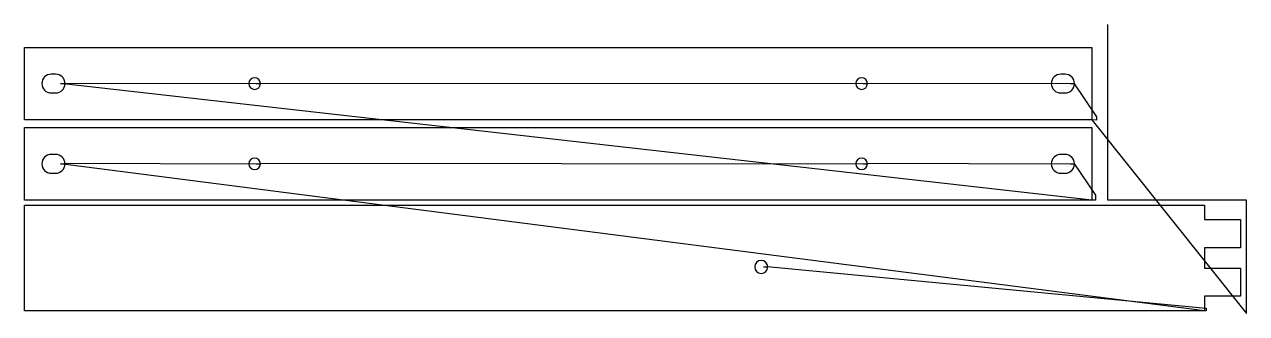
# Model space of a CAD drawing. Header units: metres. Extents: x 19 to 8476, y 0 to 2000.
import ezdxf

# ---------------------------------------------------------------- set-up
doc = ezdxf.new("R2010")
doc.units = ezdxf.units.M

msp = doc.modelspace()

# ---------------------------------------------------------------- linework, layer by layer
at = {"layer": 'TOOL_0'}
for p, q in [((7515.374, 1999.004), (7515.374, 2000.004)), ((7515.374, 785.471), (7515.374, 1999.004)), ((19.999, 1340.162), (19.999, 1841.662)), ((19.999, 1841.662), (7403.999, 1841.662)), ((7403.999, 1841.662), (7403.999, 1340.162)), ((234.499, 1655.908), (204.499, 1655.908)), ((7219.499, 1655.911), (7189.499, 1655.911)), ((204.499, 1525.908), (234.499, 1525.908)), ((7403.999, 785.188), (269.499, 1590.908)), ((269.499, 1590.908), (299.499, 1590.908)), ((299.499, 1590.908), (295.963, 1594.444)), ((295.963, 1594.444), (1621.999, 1590.909)), ((1621.999, 1590.909), (1651.999, 1590.909)), ((1651.999, 1590.909), (1648.463, 1594.445)), ((1648.463, 1594.445), (5821.999, 1590.91)), ((5821.999, 1590.91), (5851.999, 1590.91)), ((5851.999, 1590.91), (5848.463, 1594.446)), ((5848.463, 1594.446), (7254.499, 1590.911)), ((7189.499, 1525.911), (7219.499, 1525.911)), ((7254.499, 1590.911), (7284.499, 1590.911)), ((7284.499, 1590.911), (7280.963, 1594.447)), ((7280.963, 1594.447), (7437.687, 1360.625)), ((7437.687, 1360.625), (7437.687, 1338.771)), ((7403.999, 1340.162), (19.999, 1340.162)), ((19.999, 785.188), (19.999, 1286.688)), ((19.999, 1286.688), (7403.999, 1286.688)), ((7437.687, 1338.771), (7403.999, 1340.162)), ((7403.999, 1340.162), (8475.576, 0.004)), ((7403.999, 1286.688), (7403.999, 785.188)), ((234.499, 1100.938), (204.499, 1100.938)), ((7219.499, 1100.938), (7189.499, 1100.938)), ((8183.995, 18.996), (269.499, 1035.938)), ((269.499, 1035.938), (299.499, 1035.938)), ((299.499, 1035.938), (295.963, 1039.474)), ((295.963, 1039.474), (1621.999, 1035.938)), ((1621.999, 1035.938), (1651.999, 1035.938)), ((1651.999, 1035.938), (1648.463, 1039.474)), ((1648.463, 1039.474), (5821.999, 1035.938)), ((5821.999, 1035.938), (5851.999, 1035.938)), ((5851.999, 1035.938), (5848.463, 1039.474)), ((5848.463, 1039.474), (7254.499, 1035.938)), ((7254.499, 1035.938), (7284.499, 1035.938)), ((7284.499, 1035.938), (7280.963, 1039.474)), ((7280.963, 1039.474), (7429.868, 819.14)), ((204.499, 970.938), (234.499, 970.938)), ((7189.499, 970.938), (7219.499, 970.938)), ((7403.999, 785.188), (19.999, 785.188)), ((7429.868, 785.325), (7403.999, 785.188)), ((7429.868, 819.14), (7429.868, 785.325)), ((8475.576, 785.471), (7515.374, 785.471)), ((8475.576, 1.004), (8475.576, 785.471)), ((18.995, 18.996), (18.995, 750.496)), ((18.995, 750.496), (8183.995, 750.496)), ((8183.995, 750.496), (8183.995, 649.746)), ((8183.995, 649.746), (8433.995, 649.746)), ((8433.995, 649.746), (8433.995, 454.746)), ((8433.995, 454.746), (8183.995, 454.746)), ((8183.995, 454.746), (8183.995, 314.746)), ((5131.996, 322.246), (5161.996, 322.246)), ((5161.996, 322.246), (5158.46, 325.782)), ((5158.46, 325.782), (8196.743, 36.55)), ((8183.995, 314.746), (8433.995, 314.746)), ((8433.995, 314.746), (8433.995, 119.746)), ((8433.995, 119.746), (8183.995, 119.746)), ((8183.995, 119.746), (8183.995, 18.996)), ((8183.995, 18.996), (18.995, 18.996)), ((8196.743, 19.073), (8183.995, 18.996)), ((8196.743, 36.55), (8196.743, 19.073)), ((8475.576, 0.004), (8475.576, 1.004)), ((8475.576, 1.004), (8475.576, 0.004)), ((8475.576, 0.004), (8475.576, 1.004))]:
    msp.add_line(p, q, dxfattribs=at)
for centre, radius, start, end in [((204.499, 1590.908), 65, 90, 270), ((234.499, 1590.908), 65, 0, 90), ((1611.999, 1590.909), 40, 0, 180), ((5811.999, 1590.91), 40, 0, 180), ((7189.499, 1590.911), 65, 90, 270), ((7219.499, 1590.911), 65, 0, 90), ((234.499, 1590.908), 65, 270, 0), ((1611.999, 1590.909), 40, 180, 0), ((5811.999, 1590.91), 40, 180, 0), ((7219.499, 1590.911), 65, 270, 0), ((204.499, 1035.938), 65, 90, 270), ((234.499, 1035.938), 65, 0, 90), ((7189.499, 1035.938), 65, 90, 270), ((7219.499, 1035.938), 65, 0, 90), ((234.499, 1035.938), 65, 270, 0), ((1611.999, 1035.938), 40, 0, 180), ((1611.999, 1035.938), 40, 180, 0), ((5811.999, 1035.938), 40, 0, 180), ((5811.999, 1035.938), 40, 180, 0), ((7219.499, 1035.938), 65, 270, 0), ((5116.996, 322.246), 45, 0, 180), ((5116.996, 322.246), 45, 180, 0)]:
    msp.add_arc(centre, radius, start, end, dxfattribs=at)

doc.saveas('drawing.dxf')
